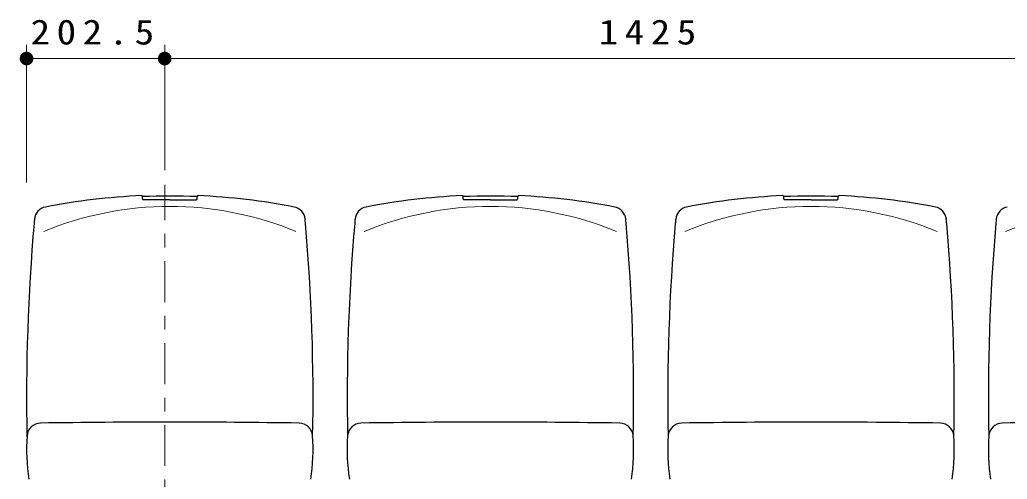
# Model space of a CAD drawing. Units: millimetres on the paper, scale 1:20. Extents: x -365 to 12, y -40 to 257.
# Drawn here: x -310.8 to -238.4, y 116 to 149.6 of the extents above; entities that cross this region are included whole.
import ezdxf

# ---------------------------------------------------------------- set-up
doc = ezdxf.new("R2010")
doc.units = ezdxf.units.MM
doc.linetypes.add('USER2', pattern=[6, 3, -1, 1, -1])
doc.layers.add('CLASS1', color=7, linetype='Continuous', lineweight=25)
doc.styles.add('ＭＳ ゴシック', font='')
doc.styles.get('ＭＳ ゴシック').set_extended_font_data('MS Gothic')

# ---------------------------------------------------------------- blocks, each defined once
blk = doc.blocks.new('filled_dot')
at = {"color": 0, "linetype": 'Continuous', "lineweight": -2, "const_width": 1.25}
blk.add_lwpolyline([(-0.625, 0, 1), (0.625, 0, 1)], format="xyb", close=True, dxfattribs=at)

msp = doc.modelspace()

# ---------------------------------------------------------------- linework, layer by layer
at = {"layer": 'CLASS1', "lineweight": 13}
for p, q in [((-310.298, 137.716), (-310.298, 147.793)), ((-300.173, 138.625), (-300.173, 147.793)), ((-310.298, 146.793), (-300.173, 146.793)), ((-300.173, 146.793), (-228.923, 146.793))]:
    msp.add_line(p, q, dxfattribs=at)
at = {"layer": 'CLASS1', "linetype": 'USER2', "lineweight": 13}
msp.add_line((-300.173, 80.941), (-300.173, 137.55), dxfattribs=at)
at = {"layer": 'CLASS1'}
for p, q in [((-301.798, 136.523), (-301.798, 136.673)), ((-299.798, 136.448), (-301.723, 136.448)), ((-299.798, 136.448), (-297.873, 136.448)), ((-297.798, 136.523), (-297.798, 136.673)), ((-278.298, 136.523), (-278.298, 136.673)), ((-276.298, 136.448), (-278.223, 136.448)), ((-276.298, 136.448), (-274.373, 136.448)), ((-274.298, 136.523), (-274.298, 136.673)), ((-254.798, 136.523), (-254.798, 136.673)), ((-252.798, 136.448), (-254.723, 136.448)), ((-252.798, 136.448), (-250.873, 136.448)), ((-250.798, 136.523), (-250.798, 136.673))]:
    msp.add_line(p, q, dxfattribs=at)
for centre, radius, start, end in [((-299.798, 89.108), 47.684, 92.49797, 101.01981), ((-301.873, 136.673), 0.075, 0, 92.49767), ((-299.798, 89.108), 47.609, 87.59239, 92.40762), ((-301.723, 136.523), 0.075, 179.99998, 270.00003), ((-297.873, 136.523), 0.075, 269.99997, 0.00002), ((-297.723, 136.673), 0.075, 87.50232, 180), ((-299.798, 89.108), 47.684, 78.98019, 87.50205), ((-276.298, 89.108), 47.684, 92.49799, 101.01981), ((-278.373, 136.673), 0.075, 0, 92.49767), ((-276.298, 89.108), 47.609, 87.59239, 92.40762), ((-278.223, 136.523), 0.075, 179.99998, 270.00003), ((-274.373, 136.523), 0.075, 269.99997, 0.00002), ((-274.223, 136.673), 0.075, 87.50232, 180), ((-276.298, 89.108), 47.684, 78.98019, 87.50204), ((-252.798, 89.108), 47.684, 92.49799, 101.01981), ((-254.873, 136.673), 0.075, 0, 92.49767), ((-252.798, 89.108), 47.609, 87.59239, 92.40763), ((-254.723, 136.523), 0.075, 179.99998, 270.00003), ((-250.873, 136.523), 0.075, 269.99997, 0.00002), ((-250.723, 136.673), 0.075, 87.50232, 180), ((-252.798, 89.108), 47.684, 78.98019, 87.50204), ((-308.722, 134.932), 1, 101.01981, 174.89008), ((-290.874, 134.932), 1, 5.10992, 78.98019), ((-285.222, 134.932), 1, 101.01981, 174.89008), ((-267.374, 134.932), 1, 5.10992, 78.98019), ((-261.722, 134.932), 1, 101.01981, 174.89008), ((-243.874, 134.932), 1, 5.10992, 78.98019), ((-238.222, 134.932), 1, 101.01981, 174.89008), ((-164.232, 122.012), 146.066, 175.01301, 181.15295), ((-164.232, 122.012), 146.066, 174.89008, 175.013), ((-435.364, 122.012), 146.066, 4.987, 5.10992), ((-435.364, 122.012), 146.066, 358.84704, 4.98699), ((-140.732, 122.012), 146.066, 175.01301, 181.15295), ((-140.732, 122.012), 146.066, 174.89008, 175.013), ((-411.864, 122.012), 146.066, 4.987, 5.10992), ((-411.864, 122.012), 146.066, 358.84704, 4.98699), ((-117.232, 122.012), 146.066, 175.01301, 181.15295), ((-117.232, 122.012), 146.066, 174.89008, 175.013), ((-388.364, 122.012), 146.066, 4.987, 5.10992), ((-388.364, 122.012), 146.066, 358.84704, 4.98699), ((-93.732, 122.012), 146.066, 175.01301, 181.15295), ((-93.732, 122.012), 146.066, 174.89008, 175.013), ((-309.267, 119.079), 1, 91.10358, 176.14401), ((-301.174, -381.755), 501.9, 89.84289, 90.92603), ((-298.422, -381.755), 501.9, 89.07397, 90.1571), ((-290.33, 119.079), 1, 3.85599, 88.89642), ((-285.767, 119.079), 1, 91.10358, 176.14401), ((-277.674, -381.755), 501.9, 89.84289, 90.92603), ((-274.922, -381.755), 501.9, 89.07397, 90.1571), ((-266.83, 119.079), 1, 3.85599, 88.89642), ((-262.267, 119.079), 1, 91.10358, 176.14401), ((-254.174, -381.755), 501.9, 89.84289, 90.92603), ((-251.422, -381.755), 501.9, 89.07397, 90.1571), ((-243.33, 119.079), 1, 3.85599, 88.89642), ((-238.767, 119.079), 1, 91.10358, 176.14401), ((-230.674, -381.755), 501.9, 89.84289, 90.92603), ((-295.382, 118.144), 14.916, 176.14401, 188.39203), ((-304.214, 118.144), 14.916, 351.60797, 3.85599), ((-271.882, 118.144), 14.916, 176.14401, 188.39203), ((-280.714, 118.144), 14.916, 351.60797, 3.85599), ((-248.382, 118.144), 14.916, 176.14401, 188.39203), ((-257.214, 118.144), 14.916, 351.60797, 3.85599), ((-224.882, 118.144), 14.916, 176.14401, 188.39203)]:
    msp.add_arc(centre, radius, start, end, dxfattribs=at)
at = {"layer": 'CLASS1', "lineweight": 13}
for centre in [(-299.798, 111.806), (-276.298, 111.806), (-252.798, 111.806), (-229.298, 111.806)]:
    msp.add_arc(centre, 24.154, 67.49644, 112.50358, dxfattribs=at)

# ---------------------------------------------------------------- block references
at = {"layer": 'CLASS1', "lineweight": 13, "xscale": 0.4, "yscale": 0.4}
for p in [(-310.298, 146.793), (-300.173, 146.793)]:
    msp.add_blockref('filled_dot', p, dxfattribs=at)
at = {"layer": 'CLASS1', "lineweight": 13, "xscale": 0.4, "yscale": 0.4, "rotation": 180}
msp.add_blockref('filled_dot', (-300.173, 146.793), dxfattribs=at)

# ---------------------------------------------------------------- texts
at = {"layer": 'CLASS1', "char_height": 1.833, "attachment_point": 8, "style": 'ＭＳ ゴシック'}
for s, insert in [('\\T1.33;\\W1.15;202.5', (-305.236, 147.793)), ('\\T1.33;\\W1.15;1425', (-264.548, 147.793))]:
    msp.add_mtext(s, dxfattribs=dict(at, insert=insert))

doc.saveas('drawing.dxf')
